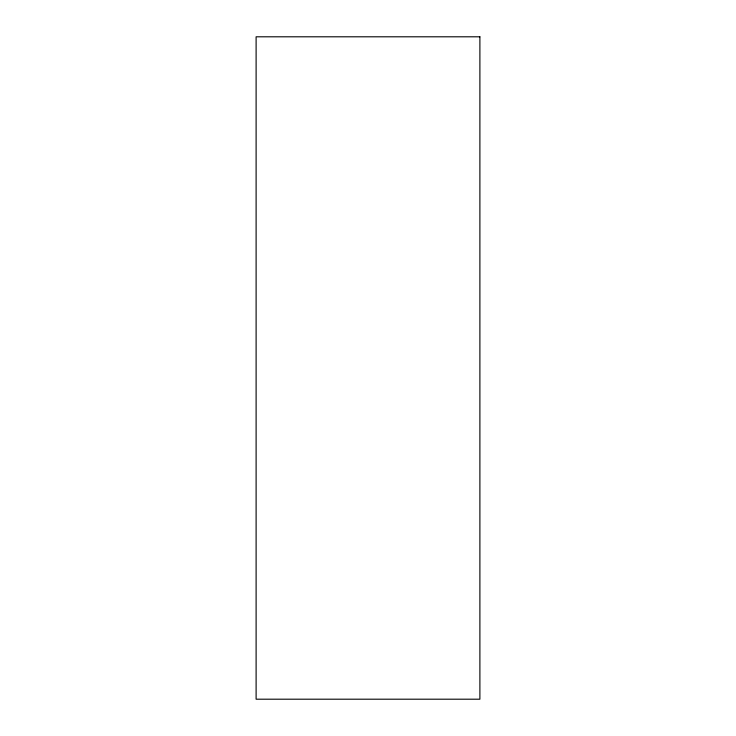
<?xml version="1.0" encoding="UTF-8"?>
<svg xmlns="http://www.w3.org/2000/svg" width="736" height="736" viewBox="0 0 736 736"><rect width="100%" height="100%" fill="white"/><g stroke="black" fill="none" stroke-linecap="round" stroke-linejoin="round"><path stroke-width="1.1" d="M479.89 36.8L256.11 36.8L256.11 699.2L479.89 699.2L479.89 36.8"/></g></svg>
